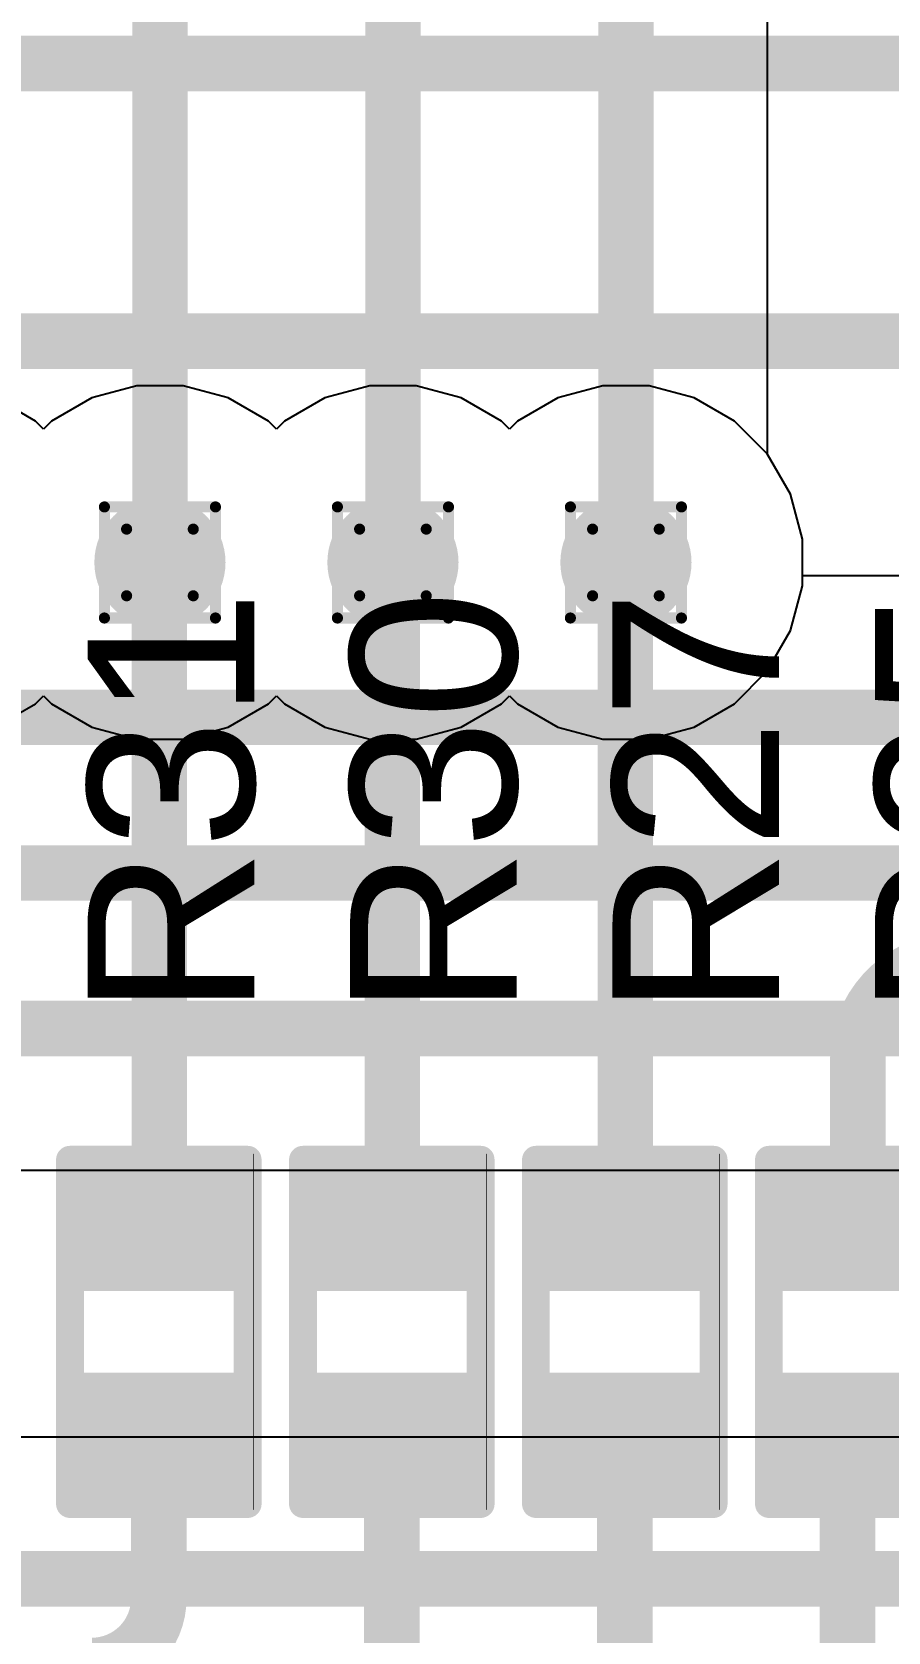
# Model space of a CAD drawing. Header units: inches. Extents: x -5 to 230, y -4 to 159.
# Drawn here: x 34.11 to 38.03, y 45.93 to 53.25 of the extents above; entities that cross this region are included whole.
import ezdxf

# ---------------------------------------------------------------- set-up
doc = ezdxf.new("R2010")
doc.units = ezdxf.units.IN
for name, color, linetype in [('Bottom Layer', 5, 'Continuous'), ('Drill Drawing', 1, 'Continuous'), ('Layer 1', 16, 'Continuous'), ('Layer 2', 76, 'Continuous'), ('Top Layer', 1, 'Continuous'), ('Top Overlay', 2, 'Continuous'), ('Top Paste', 8, 'Continuous'), ('Top Solder', 216, 'Continuous'), ('Via Holes', 16, 'Continuous')]:
    doc.layers.add(name, color=color, linetype=linetype)
doc.styles.add('Arial', font='', dxfattribs={"height": 0.2})
doc.styles.get('Arial').set_extended_font_data('Arial')

# ---------------------------------------------------------------- blocks, each defined once
blk = doc.blocks.new('R___0402_149')
at = {"layer": 'Top Layer'}
for points in [[(-0.6985, -0.3175), (-0.6985, 0.3175), (-0.2413, 0.3175), (-0.2413, -0.3175)], [(0.2413, -0.3175), (0.2413, 0.3175), (0.6985, 0.3175), (0.6985, -0.3175)]]:
    blk.add_hatch(color=1, dxfattribs=at).paths.add_polyline_path(points)
at = {"layer": 'Top Paste'}
for points in [[(-0.6985, -0.3175), (-0.6985, 0.3175), (-0.2413, 0.3175), (-0.2413, -0.3175)], [(0.2413, -0.3175), (0.2413, 0.3175), (0.6985, 0.3175), (0.6985, -0.3175)]]:
    blk.add_hatch(color=8, dxfattribs=at).paths.add_polyline_path(points)
at = {"layer": 'Top Solder'}
for points in [[(-0.7535, -0.3725), (-0.7535, 0.3725), (-0.1863, 0.3725), (-0.1863, -0.3725)], [(0.1863, -0.3725), (0.1863, 0.3725), (0.7535, 0.3725), (0.7535, -0.3725)]]:
    blk.add_hatch(color=216, dxfattribs=at).paths.add_polyline_path(points)
at = {"layer": 'Top Overlay'}
for points in [[(-0.7874, 0.4064, 0.127, 0.127, 0), (0.7874, 0.4064, 0.127, 0.127, 0)], [(-0.7874, 0.4064, 0.127, 0.127, 0), (-0.7874, -0.4064, 0.127, 0.127, 0)], [(0.7874, 0.4064, 0.127, 0.127, 0), (0.7874, -0.4064, 0.127, 0.127, 0)], [(-0.7874, -0.4064, 0.127, 0.127, 0), (0.7874, -0.4064, 0.127, 0.127, 0)], [(-0.8128, -0.4318, 0.00323, 0.00323, 0), (0.8128, -0.4318, 0.00323, 0.00323, 0)]]:
    blk.add_lwpolyline(points, format="xyseb", dxfattribs=at)
for points in [[(-0.8191, 0.4064, 0.0635, 0.0635, 1), (-0.7556, 0.4064, 0.0635, 0.0635, 1)], [(-0.8191, 0.4064, 0.0635, 0.0635, 1), (-0.7556, 0.4064, 0.0635, 0.0635, 1)], [(0.7556, 0.4064, 0.0635, 0.0635, 1), (0.8191, 0.4064, 0.0635, 0.0635, 1)], [(0.7556, 0.4064, 0.0635, 0.0635, 1), (0.8191, 0.4064, 0.0635, 0.0635, 1)], [(-0.8191, -0.4064, 0.0635, 0.0635, 1), (-0.7556, -0.4064, 0.0635, 0.0635, 1)], [(-0.8191, -0.4064, 0.0635, 0.0635, 1), (-0.7556, -0.4064, 0.0635, 0.0635, 1)], [(0.7556, -0.4064, 0.0635, 0.0635, 1), (0.8191, -0.4064, 0.0635, 0.0635, 1)], [(0.7556, -0.4064, 0.0635, 0.0635, 1), (0.8191, -0.4064, 0.0635, 0.0635, 1)], [(-0.8136, -0.4318, 0.00161, 0.00161, 1), (-0.812, -0.4318, 0.00161, 0.00161, 1)], [(0.812, -0.4318, 0.00161, 0.00161, 1), (0.8136, -0.4318, 0.00161, 0.00161, 1)]]:
    blk.add_lwpolyline(points, format="xyseb", close=True, dxfattribs=at)
blk = doc.blocks.new('R___0402_150')
at = {"layer": 'Top Layer'}
for points in [[(-0.6985, -0.3175), (-0.6985, 0.3175), (-0.2413, 0.3175), (-0.2413, -0.3175)], [(0.2413, -0.3175), (0.2413, 0.3175), (0.6985, 0.3175), (0.6985, -0.3175)]]:
    blk.add_hatch(color=1, dxfattribs=at).paths.add_polyline_path(points)
at = {"layer": 'Top Paste'}
for points in [[(-0.6985, -0.3175), (-0.6985, 0.3175), (-0.2413, 0.3175), (-0.2413, -0.3175)], [(0.2413, -0.3175), (0.2413, 0.3175), (0.6985, 0.3175), (0.6985, -0.3175)]]:
    blk.add_hatch(color=8, dxfattribs=at).paths.add_polyline_path(points)
at = {"layer": 'Top Solder'}
for points in [[(-0.7535, -0.3725), (-0.7535, 0.3725), (-0.1863, 0.3725), (-0.1863, -0.3725)], [(0.1863, -0.3725), (0.1863, 0.3725), (0.7535, 0.3725), (0.7535, -0.3725)]]:
    blk.add_hatch(color=216, dxfattribs=at).paths.add_polyline_path(points)
at = {"layer": 'Top Overlay'}
for points in [[(-0.7874, 0.4064, 0.127, 0.127, 0), (0.7874, 0.4064, 0.127, 0.127, 0)], [(-0.7874, 0.4064, 0.127, 0.127, 0), (-0.7874, -0.4064, 0.127, 0.127, 0)], [(0.7874, 0.4064, 0.127, 0.127, 0), (0.7874, -0.4064, 0.127, 0.127, 0)], [(-0.7874, -0.4064, 0.127, 0.127, 0), (0.7874, -0.4064, 0.127, 0.127, 0)], [(-0.8128, -0.4318, 0.00323, 0.00323, 0), (0.8128, -0.4318, 0.00323, 0.00323, 0)]]:
    blk.add_lwpolyline(points, format="xyseb", dxfattribs=at)
for points in [[(-0.8191, 0.4064, 0.0635, 0.0635, 1), (-0.7556, 0.4064, 0.0635, 0.0635, 1)], [(-0.8191, 0.4064, 0.0635, 0.0635, 1), (-0.7556, 0.4064, 0.0635, 0.0635, 1)], [(0.7556, 0.4064, 0.0635, 0.0635, 1), (0.8191, 0.4064, 0.0635, 0.0635, 1)], [(0.7556, 0.4064, 0.0635, 0.0635, 1), (0.8191, 0.4064, 0.0635, 0.0635, 1)], [(-0.8191, -0.4064, 0.0635, 0.0635, 1), (-0.7556, -0.4064, 0.0635, 0.0635, 1)], [(-0.8191, -0.4064, 0.0635, 0.0635, 1), (-0.7556, -0.4064, 0.0635, 0.0635, 1)], [(0.7556, -0.4064, 0.0635, 0.0635, 1), (0.8191, -0.4064, 0.0635, 0.0635, 1)], [(0.7556, -0.4064, 0.0635, 0.0635, 1), (0.8191, -0.4064, 0.0635, 0.0635, 1)], [(-0.8136, -0.4318, 0.00161, 0.00161, 1), (-0.812, -0.4318, 0.00161, 0.00161, 1)], [(0.812, -0.4318, 0.00161, 0.00161, 1), (0.8136, -0.4318, 0.00161, 0.00161, 1)]]:
    blk.add_lwpolyline(points, format="xyseb", close=True, dxfattribs=at)
blk = doc.blocks.new('R___0402_153')
at = {"layer": 'Top Layer'}
for points in [[(-0.6985, -0.3175), (-0.6985, 0.3175), (-0.2413, 0.3175), (-0.2413, -0.3175)], [(0.2413, -0.3175), (0.2413, 0.3175), (0.6985, 0.3175), (0.6985, -0.3175)]]:
    blk.add_hatch(color=1, dxfattribs=at).paths.add_polyline_path(points)
at = {"layer": 'Top Paste'}
for points in [[(-0.6985, -0.3175), (-0.6985, 0.3175), (-0.2413, 0.3175), (-0.2413, -0.3175)], [(0.2413, -0.3175), (0.2413, 0.3175), (0.6985, 0.3175), (0.6985, -0.3175)]]:
    blk.add_hatch(color=8, dxfattribs=at).paths.add_polyline_path(points)
at = {"layer": 'Top Solder'}
for points in [[(-0.7535, -0.3725), (-0.7535, 0.3725), (-0.1863, 0.3725), (-0.1863, -0.3725)], [(0.1863, -0.3725), (0.1863, 0.3725), (0.7535, 0.3725), (0.7535, -0.3725)]]:
    blk.add_hatch(color=216, dxfattribs=at).paths.add_polyline_path(points)
at = {"layer": 'Top Overlay'}
for points in [[(-0.7874, 0.4064, 0.127, 0.127, 0), (0.7874, 0.4064, 0.127, 0.127, 0)], [(-0.7874, 0.4064, 0.127, 0.127, 0), (-0.7874, -0.4064, 0.127, 0.127, 0)], [(0.7874, 0.4064, 0.127, 0.127, 0), (0.7874, -0.4064, 0.127, 0.127, 0)], [(-0.7874, -0.4064, 0.127, 0.127, 0), (0.7874, -0.4064, 0.127, 0.127, 0)], [(-0.8128, -0.4318, 0.00323, 0.00323, 0), (0.8128, -0.4318, 0.00323, 0.00323, 0)]]:
    blk.add_lwpolyline(points, format="xyseb", dxfattribs=at)
for points in [[(-0.8191, 0.4064, 0.0635, 0.0635, 1), (-0.7556, 0.4064, 0.0635, 0.0635, 1)], [(-0.8191, 0.4064, 0.0635, 0.0635, 1), (-0.7556, 0.4064, 0.0635, 0.0635, 1)], [(0.7556, 0.4064, 0.0635, 0.0635, 1), (0.8191, 0.4064, 0.0635, 0.0635, 1)], [(0.7556, 0.4064, 0.0635, 0.0635, 1), (0.8191, 0.4064, 0.0635, 0.0635, 1)], [(-0.8191, -0.4064, 0.0635, 0.0635, 1), (-0.7556, -0.4064, 0.0635, 0.0635, 1)], [(-0.8191, -0.4064, 0.0635, 0.0635, 1), (-0.7556, -0.4064, 0.0635, 0.0635, 1)], [(0.7556, -0.4064, 0.0635, 0.0635, 1), (0.8191, -0.4064, 0.0635, 0.0635, 1)], [(0.7556, -0.4064, 0.0635, 0.0635, 1), (0.8191, -0.4064, 0.0635, 0.0635, 1)], [(-0.8136, -0.4318, 0.00161, 0.00161, 1), (-0.812, -0.4318, 0.00161, 0.00161, 1)], [(0.812, -0.4318, 0.00161, 0.00161, 1), (0.8136, -0.4318, 0.00161, 0.00161, 1)]]:
    blk.add_lwpolyline(points, format="xyseb", close=True, dxfattribs=at)
blk = doc.blocks.new('R___0402_155')
at = {"layer": 'Top Layer'}
for points in [[(-0.6985, -0.3175), (-0.6985, 0.3175), (-0.2413, 0.3175), (-0.2413, -0.3175)], [(0.2413, -0.3175), (0.2413, 0.3175), (0.6985, 0.3175), (0.6985, -0.3175)]]:
    blk.add_hatch(color=1, dxfattribs=at).paths.add_polyline_path(points)
at = {"layer": 'Top Paste'}
for points in [[(-0.6985, -0.3175), (-0.6985, 0.3175), (-0.2413, 0.3175), (-0.2413, -0.3175)], [(0.2413, -0.3175), (0.2413, 0.3175), (0.6985, 0.3175), (0.6985, -0.3175)]]:
    blk.add_hatch(color=8, dxfattribs=at).paths.add_polyline_path(points)
at = {"layer": 'Top Solder'}
for points in [[(-0.7535, -0.3725), (-0.7535, 0.3725), (-0.1863, 0.3725), (-0.1863, -0.3725)], [(0.1863, -0.3725), (0.1863, 0.3725), (0.7535, 0.3725), (0.7535, -0.3725)]]:
    blk.add_hatch(color=216, dxfattribs=at).paths.add_polyline_path(points)
at = {"layer": 'Top Overlay'}
for points in [[(-0.7874, 0.4064, 0.127, 0.127, 0), (0.7874, 0.4064, 0.127, 0.127, 0)], [(-0.7874, 0.4064, 0.127, 0.127, 0), (-0.7874, -0.4064, 0.127, 0.127, 0)], [(0.7874, 0.4064, 0.127, 0.127, 0), (0.7874, -0.4064, 0.127, 0.127, 0)], [(-0.7874, -0.4064, 0.127, 0.127, 0), (0.7874, -0.4064, 0.127, 0.127, 0)], [(-0.8128, -0.4318, 0.00323, 0.00323, 0), (0.8128, -0.4318, 0.00323, 0.00323, 0)]]:
    blk.add_lwpolyline(points, format="xyseb", dxfattribs=at)
for points in [[(-0.8191, 0.4064, 0.0635, 0.0635, 1), (-0.7556, 0.4064, 0.0635, 0.0635, 1)], [(-0.8191, 0.4064, 0.0635, 0.0635, 1), (-0.7556, 0.4064, 0.0635, 0.0635, 1)], [(0.7556, 0.4064, 0.0635, 0.0635, 1), (0.8191, 0.4064, 0.0635, 0.0635, 1)], [(0.7556, 0.4064, 0.0635, 0.0635, 1), (0.8191, 0.4064, 0.0635, 0.0635, 1)], [(-0.8191, -0.4064, 0.0635, 0.0635, 1), (-0.7556, -0.4064, 0.0635, 0.0635, 1)], [(-0.8191, -0.4064, 0.0635, 0.0635, 1), (-0.7556, -0.4064, 0.0635, 0.0635, 1)], [(0.7556, -0.4064, 0.0635, 0.0635, 1), (0.8191, -0.4064, 0.0635, 0.0635, 1)], [(0.7556, -0.4064, 0.0635, 0.0635, 1), (0.8191, -0.4064, 0.0635, 0.0635, 1)], [(-0.8136, -0.4318, 0.00161, 0.00161, 1), (-0.812, -0.4318, 0.00161, 0.00161, 1)], [(0.812, -0.4318, 0.00161, 0.00161, 1), (0.8136, -0.4318, 0.00161, 0.00161, 1)]]:
    blk.add_lwpolyline(points, format="xyseb", close=True, dxfattribs=at)

msp = doc.modelspace()

# ---------------------------------------------------------------- hatches: boundary and pattern name
at = {"layer": 'Bottom Layer'}
h = msp.add_hatch(color=5, dxfattribs=at)
edge = h.paths.add_edge_path()
edge.add_arc((34.6956, 50.8226), 0.3, 0, 360)
h = msp.add_hatch(color=5, dxfattribs=at)
edge = h.paths.add_edge_path()
edge.add_arc((35.7614, 50.8226), 0.3, 0, 360)
h = msp.add_hatch(color=5, dxfattribs=at)
edge = h.paths.add_edge_path()
edge.add_arc((36.8271, 50.8226), 0.3, 0, 360)
at = {"layer": 'Layer 1'}
h = msp.add_hatch(color=16, dxfattribs=at)
edge = h.paths.add_edge_path()
edge.add_arc((34.6956, 50.8226), 0.3, 0, 360)
h = msp.add_hatch(color=16, dxfattribs=at)
edge = h.paths.add_edge_path()
edge.add_arc((35.7614, 50.8226), 0.3, 0, 360)
h = msp.add_hatch(color=16, dxfattribs=at)
edge = h.paths.add_edge_path()
edge.add_arc((36.8271, 50.8226), 0.3, 0, 360)
at = {"layer": 'Layer 2'}
h = msp.add_hatch(color=76, dxfattribs=at)
edge = h.paths.add_edge_path()
edge.add_arc((34.6956, 50.8226), 0.3, 0, 360)
h = msp.add_hatch(color=76, dxfattribs=at)
edge = h.paths.add_edge_path()
edge.add_arc((35.7614, 50.8226), 0.3, 0, 360)
h = msp.add_hatch(color=76, dxfattribs=at)
edge = h.paths.add_edge_path()
edge.add_arc((36.8271, 50.8226), 0.3, 0, 360)
at = {"layer": 'Top Layer'}
h = msp.add_hatch(color=1, dxfattribs=at)
edge = h.paths.add_edge_path()
edge.add_arc((34.6956, 50.8226), 0.3, 0, 360)
h = msp.add_hatch(color=1, dxfattribs=at)
edge = h.paths.add_edge_path()
edge.add_arc((35.7614, 50.8226), 0.3, 0, 360)
h = msp.add_hatch(color=1, dxfattribs=at)
edge = h.paths.add_edge_path()
edge.add_arc((36.8271, 50.8226), 0.3, 0, 360)
at = {"layer": 'Via Holes'}
h = msp.add_hatch(color=7, dxfattribs=at)
edge = h.paths.add_edge_path()
edge.add_arc((34.6956, 50.8226), 0.15, 0, 360)
h = msp.add_hatch(color=7, dxfattribs=at)
edge = h.paths.add_edge_path()
edge.add_arc((35.7614, 50.8226), 0.15, 0, 360)
h = msp.add_hatch(color=7, dxfattribs=at)
edge = h.paths.add_edge_path()
edge.add_arc((36.8271, 50.8226), 0.15, 0, 360)

# ---------------------------------------------------------------- linework, layer by layer
at = {"layer": 'Bottom Layer'}
for p, q in [((37.4745, 51.3171), (37.4745, 57.222)), ((37.58, 51.1344), (37.4745, 51.3171)), ((37.6351, 50.9289), (37.58, 51.1344)), ((37.6351, 50.7616), (37.6351, 50.9289)), ((58.3777, 50.7616), (37.6351, 50.7616)), ((29.8575, 48.0438), (55.0169, 48.0438)), ((44.1535, 46.8221), (28.9437, 46.8221))]:
    msp.add_line(p, q, dxfattribs=at)
for points in [[(34.6956, 50.8226, 0.254, 0.254, 0), (34.6956, 63.6739, 0.254, 0.254, 0)], [(35.7614, 50.8226, 0.254, 0.254, 0), (35.7614, 59.8914, 0.254, 0.254, 0)], [(36.8271, 50.8226, 0.254, 0.254, 0), (36.8271, 57.4371, 0.254, 0.254, 0)], [(31.496, 50.1142, 0.254, 0.254, 0), (65.6331, 50.1142, 0.254, 0.254, 0)], [(30.4297, 49.4025, 0.254, 0.254, 0), (60.3242, 49.4025, 0.254, 0.254, 0)], [(29.3629, 48.6913, 0.254, 0.254, 0), (55.0169, 48.6913, 0.254, 0.254, 0)], [(28.8559, 46.1747, 0.254, 0.254, 0), (44.6481, 46.1747, 0.254, 0.254, 0)]]:
    msp.add_lwpolyline(points, format="xyseb", dxfattribs=at)
for points in [[(34.6321, 50.8226, 0.127, 0.127, 1), (34.7591, 50.8226, 0.127, 0.127, 1)], [(35.6979, 50.8226, 0.127, 0.127, 1), (35.8249, 50.8226, 0.127, 0.127, 1)], [(36.7636, 50.8226, 0.127, 0.127, 1), (36.8906, 50.8226, 0.127, 0.127, 1)]]:
    msp.add_lwpolyline(points, format="xyseb", close=True, dxfattribs=at)
at = {"layer": 'Drill Drawing'}
for points in [[(34.4416, 51.0766, 0.0508, 0.0508, 0), (34.9496, 51.0766, 0.0508, 0.0508, 0)], [(34.4416, 50.5686, 0.0508, 0.0508, 0), (34.4416, 51.0766, 0.0508, 0.0508, 0)], [(34.9496, 50.5686, 0.0508, 0.0508, 0), (34.9496, 51.0766, 0.0508, 0.0508, 0)], [(35.5074, 51.0766, 0.0508, 0.0508, 0), (36.0154, 51.0766, 0.0508, 0.0508, 0)], [(35.5074, 50.5686, 0.0508, 0.0508, 0), (35.5074, 51.0766, 0.0508, 0.0508, 0)], [(36.0154, 50.5686, 0.0508, 0.0508, 0), (36.0154, 51.0766, 0.0508, 0.0508, 0)], [(36.5731, 51.0766, 0.0508, 0.0508, 0), (37.0811, 51.0766, 0.0508, 0.0508, 0)], [(36.5731, 50.5686, 0.0508, 0.0508, 0), (36.5731, 51.0766, 0.0508, 0.0508, 0)], [(37.0811, 50.5686, 0.0508, 0.0508, 0), (37.0811, 51.0766, 0.0508, 0.0508, 0)], [(34.5432, 50.975, 0.0508, 0.0508, 0), (34.848, 50.975, 0.0508, 0.0508, 0)], [(34.5432, 50.6702, 0.0508, 0.0508, 0), (34.5432, 50.975, 0.0508, 0.0508, 0)], [(34.848, 50.6702, 0.0508, 0.0508, 0), (34.848, 50.975, 0.0508, 0.0508, 0)], [(35.609, 50.975, 0.0508, 0.0508, 0), (35.9138, 50.975, 0.0508, 0.0508, 0)], [(35.609, 50.6702, 0.0508, 0.0508, 0), (35.609, 50.975, 0.0508, 0.0508, 0)], [(35.9138, 50.6702, 0.0508, 0.0508, 0), (35.9138, 50.975, 0.0508, 0.0508, 0)], [(36.6747, 50.975, 0.0508, 0.0508, 0), (36.9795, 50.975, 0.0508, 0.0508, 0)], [(36.6747, 50.6702, 0.0508, 0.0508, 0), (36.6747, 50.975, 0.0508, 0.0508, 0)], [(36.9795, 50.6702, 0.0508, 0.0508, 0), (36.9795, 50.975, 0.0508, 0.0508, 0)], [(34.5432, 50.6702, 0.0508, 0.0508, 0), (34.848, 50.6702, 0.0508, 0.0508, 0)], [(35.609, 50.6702, 0.0508, 0.0508, 0), (35.9138, 50.6702, 0.0508, 0.0508, 0)], [(36.6747, 50.6702, 0.0508, 0.0508, 0), (36.9795, 50.6702, 0.0508, 0.0508, 0)], [(34.4416, 50.5686, 0.0508, 0.0508, 0), (34.9496, 50.5686, 0.0508, 0.0508, 0)], [(35.5074, 50.5686, 0.0508, 0.0508, 0), (36.0154, 50.5686, 0.0508, 0.0508, 0)], [(36.5731, 50.5686, 0.0508, 0.0508, 0), (37.0811, 50.5686, 0.0508, 0.0508, 0)]]:
    msp.add_lwpolyline(points, format="xyseb", dxfattribs=at)
for points in [[(34.4289, 51.0766, 0.0254, 0.0254, 1), (34.4543, 51.0766, 0.0254, 0.0254, 1)], [(34.4289, 51.0766, 0.0254, 0.0254, 1), (34.4543, 51.0766, 0.0254, 0.0254, 1)], [(34.9369, 51.0766, 0.0254, 0.0254, 1), (34.9623, 51.0766, 0.0254, 0.0254, 1)], [(34.9369, 51.0766, 0.0254, 0.0254, 1), (34.9623, 51.0766, 0.0254, 0.0254, 1)], [(35.4947, 51.0766, 0.0254, 0.0254, 1), (35.5201, 51.0766, 0.0254, 0.0254, 1)], [(35.4947, 51.0766, 0.0254, 0.0254, 1), (35.5201, 51.0766, 0.0254, 0.0254, 1)], [(36.0027, 51.0766, 0.0254, 0.0254, 1), (36.0281, 51.0766, 0.0254, 0.0254, 1)], [(36.0027, 51.0766, 0.0254, 0.0254, 1), (36.0281, 51.0766, 0.0254, 0.0254, 1)], [(36.5604, 51.0766, 0.0254, 0.0254, 1), (36.5858, 51.0766, 0.0254, 0.0254, 1)], [(36.5604, 51.0766, 0.0254, 0.0254, 1), (36.5858, 51.0766, 0.0254, 0.0254, 1)], [(37.0684, 51.0766, 0.0254, 0.0254, 1), (37.0938, 51.0766, 0.0254, 0.0254, 1)], [(37.0684, 51.0766, 0.0254, 0.0254, 1), (37.0938, 51.0766, 0.0254, 0.0254, 1)], [(34.5305, 50.975, 0.0254, 0.0254, 1), (34.5559, 50.975, 0.0254, 0.0254, 1)], [(34.5305, 50.975, 0.0254, 0.0254, 1), (34.5559, 50.975, 0.0254, 0.0254, 1)], [(34.8353, 50.975, 0.0254, 0.0254, 1), (34.8607, 50.975, 0.0254, 0.0254, 1)], [(34.8353, 50.975, 0.0254, 0.0254, 1), (34.8607, 50.975, 0.0254, 0.0254, 1)], [(35.5963, 50.975, 0.0254, 0.0254, 1), (35.6217, 50.975, 0.0254, 0.0254, 1)], [(35.5963, 50.975, 0.0254, 0.0254, 1), (35.6217, 50.975, 0.0254, 0.0254, 1)], [(35.9011, 50.975, 0.0254, 0.0254, 1), (35.9265, 50.975, 0.0254, 0.0254, 1)], [(35.9011, 50.975, 0.0254, 0.0254, 1), (35.9265, 50.975, 0.0254, 0.0254, 1)], [(36.662, 50.975, 0.0254, 0.0254, 1), (36.6874, 50.975, 0.0254, 0.0254, 1)], [(36.662, 50.975, 0.0254, 0.0254, 1), (36.6874, 50.975, 0.0254, 0.0254, 1)], [(36.9668, 50.975, 0.0254, 0.0254, 1), (36.9922, 50.975, 0.0254, 0.0254, 1)], [(36.9668, 50.975, 0.0254, 0.0254, 1), (36.9922, 50.975, 0.0254, 0.0254, 1)], [(34.5305, 50.6702, 0.0254, 0.0254, 1), (34.5559, 50.6702, 0.0254, 0.0254, 1)], [(34.5305, 50.6702, 0.0254, 0.0254, 1), (34.5559, 50.6702, 0.0254, 0.0254, 1)], [(34.8353, 50.6702, 0.0254, 0.0254, 1), (34.8607, 50.6702, 0.0254, 0.0254, 1)], [(34.8353, 50.6702, 0.0254, 0.0254, 1), (34.8607, 50.6702, 0.0254, 0.0254, 1)], [(35.5963, 50.6702, 0.0254, 0.0254, 1), (35.6217, 50.6702, 0.0254, 0.0254, 1)], [(35.5963, 50.6702, 0.0254, 0.0254, 1), (35.6217, 50.6702, 0.0254, 0.0254, 1)], [(35.9011, 50.6702, 0.0254, 0.0254, 1), (35.9265, 50.6702, 0.0254, 0.0254, 1)], [(35.9011, 50.6702, 0.0254, 0.0254, 1), (35.9265, 50.6702, 0.0254, 0.0254, 1)], [(36.662, 50.6702, 0.0254, 0.0254, 1), (36.6874, 50.6702, 0.0254, 0.0254, 1)], [(36.662, 50.6702, 0.0254, 0.0254, 1), (36.6874, 50.6702, 0.0254, 0.0254, 1)], [(36.9668, 50.6702, 0.0254, 0.0254, 1), (36.9922, 50.6702, 0.0254, 0.0254, 1)], [(36.9668, 50.6702, 0.0254, 0.0254, 1), (36.9922, 50.6702, 0.0254, 0.0254, 1)], [(34.4289, 50.5686, 0.0254, 0.0254, 1), (34.4543, 50.5686, 0.0254, 0.0254, 1)], [(34.4289, 50.5686, 0.0254, 0.0254, 1), (34.4543, 50.5686, 0.0254, 0.0254, 1)], [(34.9369, 50.5686, 0.0254, 0.0254, 1), (34.9623, 50.5686, 0.0254, 0.0254, 1)], [(34.9369, 50.5686, 0.0254, 0.0254, 1), (34.9623, 50.5686, 0.0254, 0.0254, 1)], [(35.4947, 50.5686, 0.0254, 0.0254, 1), (35.5201, 50.5686, 0.0254, 0.0254, 1)], [(35.4947, 50.5686, 0.0254, 0.0254, 1), (35.5201, 50.5686, 0.0254, 0.0254, 1)], [(36.0027, 50.5686, 0.0254, 0.0254, 1), (36.0281, 50.5686, 0.0254, 0.0254, 1)], [(36.0027, 50.5686, 0.0254, 0.0254, 1), (36.0281, 50.5686, 0.0254, 0.0254, 1)], [(36.5604, 50.5686, 0.0254, 0.0254, 1), (36.5858, 50.5686, 0.0254, 0.0254, 1)], [(36.5604, 50.5686, 0.0254, 0.0254, 1), (36.5858, 50.5686, 0.0254, 0.0254, 1)], [(37.0684, 50.5686, 0.0254, 0.0254, 1), (37.0938, 50.5686, 0.0254, 0.0254, 1)], [(37.0684, 50.5686, 0.0254, 0.0254, 1), (37.0938, 50.5686, 0.0254, 0.0254, 1)]]:
    msp.add_lwpolyline(points, format="xyseb", close=True, dxfattribs=at)
at = {"layer": 'Layer 1'}
for p, q in [((34.5893, 51.6305), (34.3838, 51.5755)), ((34.802, 51.6305), (34.5893, 51.6305)), ((35.0075, 51.5755), (34.802, 51.6305)), ((35.655, 51.6305), (35.4495, 51.5755)), ((35.8677, 51.6305), (35.655, 51.6305)), ((36.0732, 51.5755), (35.8677, 51.6305)), ((36.7207, 51.6305), (36.5152, 51.5755)), ((36.9334, 51.6305), (36.7207, 51.6305)), ((37.1389, 51.5755), (36.9334, 51.6305)), ((34.1261, 51.4691), (33.9418, 51.5755)), ((34.3838, 51.5755), (34.1995, 51.4691)), ((35.1918, 51.4691), (35.0075, 51.5755)), ((35.4495, 51.5755), (35.2652, 51.4691)), ((36.2575, 51.4691), (36.0732, 51.5755)), ((36.5152, 51.5755), (36.3309, 51.4691)), ((37.3232, 51.4691), (37.1389, 51.5755)), ((34.1628, 51.4324), (34.1261, 51.4691)), ((34.1995, 51.4691), (34.1628, 51.4324)), ((35.2285, 51.4324), (35.1918, 51.4691)), ((35.2652, 51.4691), (35.2285, 51.4324)), ((36.2942, 51.4324), (36.2575, 51.4691)), ((36.3309, 51.4691), (36.2942, 51.4324)), ((37.4736, 51.3187), (37.3232, 51.4691)), ((37.58, 51.1344), (37.4736, 51.3187)), ((37.6351, 50.9289), (37.58, 51.1344)), ((37.6351, 50.7162), (37.6351, 50.9289)), ((37.58, 50.5107), (37.6351, 50.7162)), ((37.4736, 50.3264), (37.58, 50.5107)), ((37.3232, 50.176), (37.4736, 50.3264)), ((34.1261, 50.176), (34.1628, 50.2127)), ((34.1628, 50.2127), (34.1995, 50.176)), ((35.1918, 50.176), (35.2285, 50.2127)), ((35.2285, 50.2127), (35.2652, 50.176)), ((36.2575, 50.176), (36.2942, 50.2127)), ((36.2942, 50.2127), (36.3309, 50.176)), ((33.9418, 50.0696), (34.1261, 50.176)), ((34.1995, 50.176), (34.3838, 50.0696)), ((35.0075, 50.0696), (35.1918, 50.176)), ((35.2652, 50.176), (35.4495, 50.0696)), ((36.0732, 50.0696), (36.2575, 50.176)), ((36.3309, 50.176), (36.5152, 50.0696)), ((37.1389, 50.0696), (37.3232, 50.176)), ((34.3838, 50.0696), (34.5893, 50.0146)), ((34.802, 50.0146), (35.0075, 50.0696)), ((35.4495, 50.0696), (35.655, 50.0146)), ((35.8677, 50.0146), (36.0732, 50.0696)), ((36.5152, 50.0696), (36.7207, 50.0146)), ((36.9334, 50.0146), (37.1389, 50.0696)), ((34.5893, 50.0146), (34.802, 50.0146)), ((35.655, 50.0146), (35.8677, 50.0146)), ((36.7207, 50.0146), (36.9334, 50.0146))]:
    msp.add_line(p, q, dxfattribs=at)
at = {"layer": 'Layer 2'}
for p, q in [((34.5893, 51.6305), (34.3838, 51.5755)), ((34.802, 51.6305), (34.5893, 51.6305)), ((35.0075, 51.5755), (34.802, 51.6305)), ((35.655, 51.6305), (35.4495, 51.5755)), ((35.8677, 51.6305), (35.655, 51.6305)), ((36.0732, 51.5755), (35.8677, 51.6305)), ((36.7207, 51.6305), (36.5152, 51.5755)), ((36.9334, 51.6305), (36.7207, 51.6305)), ((37.1389, 51.5755), (36.9334, 51.6305)), ((34.1261, 51.4691), (33.9418, 51.5755)), ((34.3838, 51.5755), (34.1995, 51.4691)), ((35.1918, 51.4691), (35.0075, 51.5755)), ((35.4495, 51.5755), (35.2652, 51.4691)), ((36.2575, 51.4691), (36.0732, 51.5755)), ((36.5152, 51.5755), (36.3309, 51.4691)), ((37.3232, 51.4691), (37.1389, 51.5755)), ((34.1628, 51.4324), (34.1261, 51.4691)), ((34.1995, 51.4691), (34.1628, 51.4324)), ((35.2285, 51.4324), (35.1918, 51.4691)), ((35.2652, 51.4691), (35.2285, 51.4324)), ((36.2942, 51.4324), (36.2575, 51.4691)), ((36.3309, 51.4691), (36.2942, 51.4324)), ((37.4736, 51.3187), (37.3232, 51.4691)), ((37.58, 51.1344), (37.4736, 51.3187)), ((37.6351, 50.9289), (37.58, 51.1344)), ((37.6351, 50.7162), (37.6351, 50.9289)), ((37.58, 50.5107), (37.6351, 50.7162)), ((37.4736, 50.3264), (37.58, 50.5107)), ((37.3232, 50.176), (37.4736, 50.3264)), ((34.1261, 50.176), (34.1628, 50.2127)), ((34.1628, 50.2127), (34.1995, 50.176)), ((35.1918, 50.176), (35.2285, 50.2127)), ((35.2285, 50.2127), (35.2652, 50.176)), ((36.2575, 50.176), (36.2942, 50.2127)), ((36.2942, 50.2127), (36.3309, 50.176)), ((33.9418, 50.0696), (34.1261, 50.176)), ((34.1995, 50.176), (34.3838, 50.0696)), ((35.0075, 50.0696), (35.1918, 50.176)), ((35.2652, 50.176), (35.4495, 50.0696)), ((36.0732, 50.0696), (36.2575, 50.176)), ((36.3309, 50.176), (36.5152, 50.0696)), ((37.1389, 50.0696), (37.3232, 50.176)), ((34.3838, 50.0696), (34.5893, 50.0146)), ((34.802, 50.0146), (35.0075, 50.0696)), ((35.4495, 50.0696), (35.655, 50.0146)), ((35.8677, 50.0146), (36.0732, 50.0696)), ((36.5152, 50.0696), (36.7207, 50.0146)), ((36.9334, 50.0146), (37.1389, 50.0696)), ((34.5893, 50.0146), (34.802, 50.0146)), ((35.655, 50.0146), (35.8677, 50.0146)), ((36.7207, 50.0146), (36.9334, 50.0146))]:
    msp.add_line(p, q, dxfattribs=at)
at = {"layer": 'Top Layer'}
for points in [[(23.6423, 53.1042, 0.254, 0.254, 0), (50.1372, 53.1042, 0.254, 0.254, 0)], [(24.5186, 51.8342, 0.254, 0.254, 0), (49.9653, 51.8342, 0.254, 0.254, 0)], [(34.6931, 47.7766, 0.254, 0.254, 0), (34.6931, 50.8226, 0.254, 0.254, 0)], [(35.7588, 47.7766, 0.254, 0.254, 0), (35.7588, 50.8226, 0.254, 0.254, 0)], [(36.8245, 47.7766, 0.254, 0.254, 0), (36.8245, 50.8226, 0.254, 0.254, 0)], [(37.8876, 48.548, 0.254, 0.254, -0.414214), (38.3438, 49.0042, 0.254, 0.254, 0)], [(37.8876, 47.774, 0.254, 0.254, 0), (37.8876, 48.548, 0.254, 0.254, 0)], [(34.6905, 46.085, 0.254, 0.254, 0), (34.6905, 46.8342, 0.254, 0.254, 0)], [(35.7562, 45.5489, 0.254, 0.254, 0), (35.7562, 46.8342, 0.254, 0.254, 0)], [(36.8219, 45.0654, 0.254, 0.254, 0), (36.8219, 46.8342, 0.254, 0.254, 0)], [(37.8402, 46.7326, 0.254, 0.254, 0), (37.8876, 46.8342, 0.254, 0.254, 0)], [(37.8402, 43.7678, 0.254, 0.254, 0), (37.8402, 46.7326, 0.254, 0.254, 0)], [(34.6905, 46.085, 0.254, 0.254, -0.412841), (34.3852, 45.7783, 0.254, 0.254, 0)]]:
    msp.add_lwpolyline(points, format="xyseb", dxfattribs=at)
for points in [[(34.6296, 50.8226, 0.127, 0.127, 1), (34.7566, 50.8226, 0.127, 0.127, 1)], [(35.6953, 50.8226, 0.127, 0.127, 1), (35.8223, 50.8226, 0.127, 0.127, 1)], [(36.761, 50.8226, 0.127, 0.127, 1), (36.888, 50.8226, 0.127, 0.127, 1)], [(37.8241, 48.548, 0.127, 0.127, 1), (37.9511, 48.548, 0.127, 0.127, 1)], [(37.8241, 48.548, 0.127, 0.127, 1), (37.9511, 48.548, 0.127, 0.127, 1)], [(34.6296, 47.7766, 0.127, 0.127, 1), (34.7566, 47.7766, 0.127, 0.127, 1)], [(35.6953, 47.7766, 0.127, 0.127, 1), (35.8223, 47.7766, 0.127, 0.127, 1)], [(36.761, 47.7766, 0.127, 0.127, 1), (36.888, 47.7766, 0.127, 0.127, 1)], [(37.8241, 47.774, 0.127, 0.127, 1), (37.9511, 47.774, 0.127, 0.127, 1)], [(34.627, 46.8342, 0.127, 0.127, 1), (34.754, 46.8342, 0.127, 0.127, 1)], [(35.6927, 46.8342, 0.127, 0.127, 1), (35.8197, 46.8342, 0.127, 0.127, 1)], [(36.7584, 46.8342, 0.127, 0.127, 1), (36.8854, 46.8342, 0.127, 0.127, 1)], [(37.8241, 46.8342, 0.127, 0.127, 1), (37.9511, 46.8342, 0.127, 0.127, 1)], [(37.7767, 46.7326, 0.127, 0.127, 1), (37.9037, 46.7326, 0.127, 0.127, 1)], [(37.7767, 46.7326, 0.127, 0.127, 1), (37.9037, 46.7326, 0.127, 0.127, 1)], [(34.627, 46.085, 0.127, 0.127, 1), (34.754, 46.085, 0.127, 0.127, 1)], [(34.627, 46.085, 0.127, 0.127, 1), (34.754, 46.085, 0.127, 0.127, 1)]]:
    msp.add_lwpolyline(points, format="xyseb", close=True, dxfattribs=at)

# ---------------------------------------------------------------- block references
at = {"rotation": 90}
for name, p in [('R___0402_149', (34.6905, 47.3041)), ('R___0402_150', (35.7562, 47.3041)), ('R___0402_153', (36.8219, 47.3041)), ('R___0402_155', (37.8876, 47.3041))]:
    msp.add_blockref(name, p, dxfattribs=at)

# ---------------------------------------------------------------- texts
at = {"layer": 'Top Overlay', "style": 'Arial'}
for s, p in [('R31', (35.1268, 48.7447)), ('R30', (36.3272, 48.7447)), ('R27', (37.5276, 48.7447)), ('R25', (38.728, 48.7447))]:
    msp.add_text(s, height=0.762, rotation=90, dxfattribs=at).set_placement(p)

doc.saveas('drawing.dxf')
